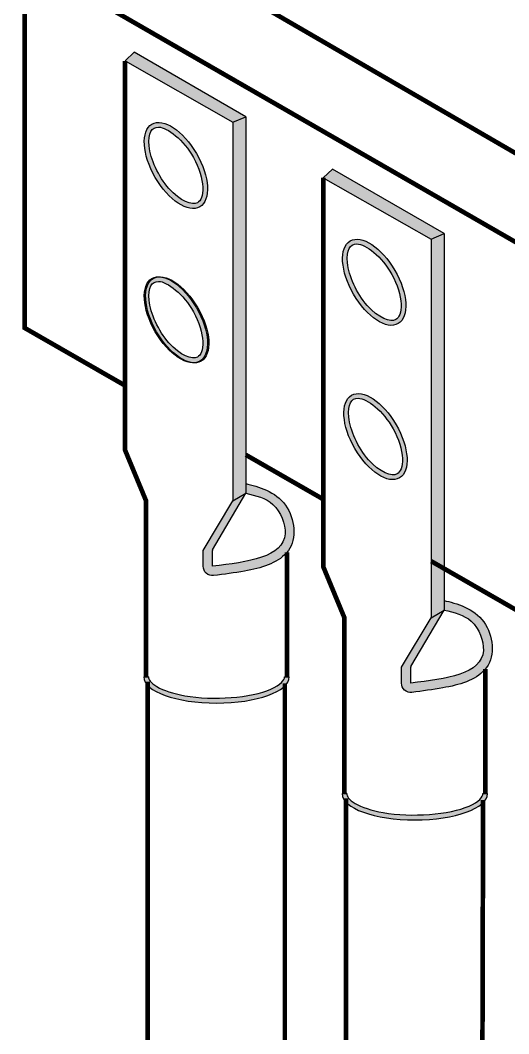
# Model space of a CAD drawing. Header units: inches. Extents: x 0 to 7.11, y 0 to 7.62.
# Drawn here: x 2.866 to 3.391, y 2.939 to 4.031 of the extents above; entities that cross this region are included whole.
import ezdxf

# ---------------------------------------------------------------- set-up
doc = ezdxf.new("R2010")
doc.units = ezdxf.units.IN
doc.header["$MEASUREMENT"] = 0
doc.layers.add('E-SYM', color=6, linetype='Continuous')

msp = doc.modelspace()

# ---------------------------------------------------------------- hatches: boundary and pattern name
at = {"layer": 'E-SYM'}
h = msp.add_hatch(color=256, dxfattribs=at)
h.dxf.hatch_style = 1
h.paths.add_polyline_path([(2.988147206338709, 3.996266693145536), (2.978274602017819, 3.986935061778972), (3.094376000138652, 3.920984024302363), (3.108362169812326, 3.92677728546685)])
h.paths.add_polyline_path([(3.108362169812326, 3.92677728546685), (3.094376000138652, 3.920984024302363), (3.094376000138652, 3.513163898214081), (3.108362169812326, 3.521417749604602)])
edge = h.paths.add_edge_path()
edge.add_line((3.108362169812326, 3.521417749604602), (3.094376000138652, 3.513163898214081))
edge.add_line((3.094376000138652, 3.513163898214081), (3.062426992560482, 3.459922852312909))
edge.add_spline(control_points=[(3.062426992560482, 3.459922852312908), (3.062426992560482, 3.459865568864531), (3.062426992560482, 3.459808285416154), (3.062426992560482, 3.454079940578461), (3.062426992560482, 3.448408879189145), (3.062426992560482, 3.442737817799831)], knot_values=[0.1513027134081977, 0.1513027134081977, 0.1513027134081977, 0.1513027134081977, 0.1613027134081977, 0.1613027134081977, 1.151302713408198, 1.151302713408198, 1.151302713408198, 1.151302713408198], degree=3, periodic=0)
edge.add_arc((3.072426992560482, 3.442737817799831), 0.009999999999999978, 180, 277.1196280899639)
edge.add_spline(control_points=[(3.073665592006389, 3.432814820701545), (3.084861497107218, 3.434212305928735), (3.096226860216245, 3.435622935867791), (3.124914064346211, 3.440975145904825), (3.141490484974764, 3.445344271557016), (3.152369038895465, 3.4574808620442), (3.152519048023892, 3.457652539440283), (3.152666781107477, 3.457825950741649)], knot_values=[0.08357173122761768, 0.08357173122761768, 0.08357173122761768, 0.08357173122761768, 0.1086205655683271, 0.1086205655683271, 0.1507051919241564, 0.1507051919241564, 0.1513027134081976, 0.1513027134081976, 0.1513027134081976, 0.1513027134081976], degree=3, periodic=0)
edge.add_spline(control_points=[(3.152666781107477, 3.457825950741649), (3.162924182883703, 3.469866242242201), (3.162209225320492, 3.490265346135714), (3.14358555611825, 3.521661842946521), (3.124781362071284, 3.527956845892404), (3.11056811941449, 3.53117140462991), (3.109820087192988, 3.531340584427344), (3.109084771160193, 3.531501231895306), (3.108362169812326, 3.531653348042804)], knot_values=[-0.002214882085964084, -0.002214882085964084, -0.002214882085964084, -0.002214882085964084, 0.03927222278582421, 0.03927222278582421, 0.08135684914165361, 0.08135684914165361, 0.08135684914165361, 0.0835717312276177, 0.0835717312276177, 0.0835717312276177, 0.0835717312276177], degree=3, periodic=0)
edge.add_line((3.108362169812326, 3.531653348042804), (3.108362169812326, 3.521417749604602))
edge.add_spline(control_points=[(3.108362169812326, 3.521417749604602), (3.109959028308019, 3.521056593775925), (3.111555886803714, 3.520695437947248), (3.113143289222236, 3.520318026179944)], knot_values=[0, 0, 0, 0, 0.004728209794006174, 0.004728209794006174, 0.004728209794006174, 0.004728209794006174], weights=[1, 1, 1, 1], degree=3, periodic=0)
edge.add_spline(control_points=[(3.113143289222236, 3.520318026179944), (3.114730691609434, 3.519940614420086), (3.116308637919834, 3.519546946722243), (3.117867672076823, 3.519120767148748)], knot_values=[0.004728209794006174, 0.004728209794006174, 0.004728209794006174, 0.004728209794006174, 0.009456419494715788, 0.009456419494715788, 0.009456419494715788, 0.009456419494715788], weights=[1, 1, 1, 1], degree=3, periodic=0)
edge.add_spline(control_points=[(3.117867672076823, 3.519120767148748), (3.119426706295336, 3.518694587558435), (3.120966828358945, 3.518235896089904), (3.122478582189917, 3.517728436803566)], knot_values=[0.009456419494715788, 0.009456419494715788, 0.009456419494715788, 0.009456419494715788, 0.01418462938201852, 0.01418462938201852, 0.01418462938201852, 0.01418462938201852], weights=[1, 1, 1, 1], degree=3, periodic=0)
edge.add_spline(control_points=[(3.122478582189917, 3.517728436803566), (3.123990335993907, 3.517220977526285), (3.125473721566273, 3.516664750432937), (3.126919282829787, 3.516043499584803)], knot_values=[0.01418462938201852, 0.01418462938201852, 0.01418462938201852, 0.01418462938201852, 0.01891283918493105, 0.01891283918493105, 0.01891283918493105, 0.01891283918493105], weights=[1, 1, 1, 1], degree=3, periodic=0)
edge.add_spline(control_points=[(3.126919282829787, 3.516043499584803), (3.12764206345746, 3.515732874162492), (3.128355388008027, 3.515405992801667), (3.129058074471855, 3.515060823510024)], knot_values=[0.01891283918493105, 0.01891283918493105, 0.01891283918493105, 0.01891283918493105, 0.02127694407302778, 0.02127694407302778, 0.02127694407302778, 0.02127694407302778], weights=[1, 1, 1, 1], degree=3, periodic=0)
edge.add_spline(control_points=[(3.129058074471855, 3.515060823510024), (3.130463447404804, 3.514370484924136), (3.131826267990476, 3.513606994614425), (3.133137080151702, 3.512754096642261)], knot_values=[0.02127694407302778, 0.02127694407302778, 0.02127694407302778, 0.02127694407302778, 0.02600515386703395, 0.02600515386703395, 0.02600515386703395, 0.02600515386703395], weights=[1, 1, 1, 1], degree=3, periodic=0)
edge.add_spline(control_points=[(3.133137080151702, 3.512754096642261), (3.134447892312926, 3.511901198670098), (3.135706696049702, 3.510958893035482), (3.136904035284857, 3.509910923799787)], knot_values=[0.02600515386703395, 0.02600515386703395, 0.02600515386703395, 0.02600515386703395, 0.03073336366104013, 0.03073336366104013, 0.03073336366104013, 0.03073336366104013], weights=[1, 1, 1, 1], degree=3, periodic=0)
edge.add_spline(control_points=[(3.136904035284857, 3.509910923799787), (3.13712264901034, 3.50971958248892), (3.138308765875683, 3.508652320881605), (3.139431691720974, 3.507476427616037), (3.140303669291706, 3.50645570743923)], knot_values=[0.03073336366104013, 0.03073336366104013, 0.03073336366104013, 0.03073336366104013, 0.03159665413677606, 0.0354615734550463, 0.0354615734550463, 0.0354615734550463, 0.0354615734550463], weights=[1, 1, 1, 1, 1], degree=3, periodic=0)
edge.add_spline(control_points=[(3.140303669291706, 3.50645570743923), (3.141370416757971, 3.505206993367993), (3.142368437521284, 3.503869192819595), (3.143290959416969, 3.502466216698521)], knot_values=[0.0354615734550463, 0.0354615734550463, 0.0354615734550463, 0.0354615734550463, 0.04018978324905248, 0.04018978324905248, 0.04018978324905248, 0.04018978324905248], weights=[1, 1, 1, 1], degree=3, periodic=0)
edge.add_spline(control_points=[(3.143290959416969, 3.502466216698521), (3.144213481312656, 3.501063240577448), (3.145060504340714, 3.499595088883699), (3.145825256336465, 3.49808567252176)], knot_values=[0.04018978324905248, 0.04018978324905248, 0.04018978324905248, 0.04018978324905248, 0.04491799304305866, 0.04491799304305866, 0.04491799304305866, 0.04491799304305866], weights=[1, 1, 1, 1], degree=3, periodic=0)
edge.add_spline(control_points=[(3.145825256336465, 3.49808567252176), (3.14620763233434, 3.49733096434079), (3.146569440574138, 3.496565939992773), (3.146909834535277, 3.495793588340769)], knot_values=[0.04491799304305866, 0.04491799304305866, 0.04491799304305866, 0.04491799304305866, 0.04728209794006174, 0.04728209794006174, 0.04728209794006174, 0.04728209794006174], weights=[1, 1, 1, 1], degree=3, periodic=0)
edge.add_spline(control_points=[(3.146909834535277, 3.495793588340769), (3.147250228496416, 3.495021236688765), (3.147569208178894, 3.494241557732774), (3.147865927062124, 3.493457540335857)], knot_values=[0.04728209794006174, 0.04728209794006174, 0.04728209794006174, 0.04728209794006174, 0.04964620283706482, 0.04964620283706482, 0.04964620283706482, 0.04964620283706482], weights=[1, 1, 1, 1], degree=3, periodic=0)
edge.add_spline(control_points=[(3.147865927062124, 3.493457540335857), (3.148162645945355, 3.49267352293894), (3.148437104029339, 3.491885167101097), (3.148688454793493, 3.491095461685388)], knot_values=[0.04964620283706482, 0.04964620283706482, 0.04964620283706482, 0.04964620283706482, 0.05201030773406791, 0.05201030773406791, 0.05201030773406791, 0.05201030773406791], weights=[1, 1, 1, 1], degree=3, periodic=0)
edge.add_spline(control_points=[(3.148688454793493, 3.491095461685388), (3.148939805557648, 3.490305756269679), (3.149168049001972, 3.489514701276105), (3.149372338605879, 3.488725285567725)], knot_values=[0.05201030773406791, 0.05201030773406791, 0.05201030773406791, 0.05201030773406791, 0.054374412631071, 0.054374412631071, 0.054374412631071, 0.054374412631071], weights=[1, 1, 1, 1], degree=3, periodic=0)
edge.add_spline(control_points=[(3.149372338605879, 3.488725285567725), (3.149780917813693, 3.487146454150965), (3.150093681659847, 3.485574179874986), (3.150303857979662, 3.484032373644273)], knot_values=[0.054374412631071, 0.054374412631071, 0.054374412631071, 0.054374412631071, 0.05910262242507718, 0.05910262242507718, 0.05910262242507718, 0.05910262242507718], weights=[1, 1, 1, 1], degree=3, periodic=0)
edge.add_spline(control_points=[(3.150303857979662, 3.484032373644273), (3.150408946139569, 3.483261470528917), (3.150488387417891, 3.482498184424877), (3.150541335294047, 3.481745504195214)], knot_values=[0.05910262242507718, 0.05910262242507718, 0.05910262242507718, 0.05910262242507718, 0.06146672732208026, 0.06146672732208026, 0.06146672732208026, 0.06146672732208026], weights=[1, 1, 1, 1], degree=3, periodic=0)
edge.add_spline(control_points=[(3.150541335294047, 3.481745504195214), (3.1505942831702, 3.480992823965551), (3.150620737644182, 3.480250749610265), (3.150619852195412, 3.479522269992417)], knot_values=[0.06146672732208026, 0.06146672732208026, 0.06146672732208026, 0.06146672732208026, 0.06383083221908334, 0.06383083221908334, 0.06383083221908334, 0.06383083221908334], weights=[1, 1, 1, 1], degree=3, periodic=0)
edge.add_spline(control_points=[(3.150619852195412, 3.479522269992417), (3.150619184950848, 3.478973312130194), (3.150576209151534, 3.477536841972897), (3.150421322022865, 3.476163759994085), (3.150282822220726, 3.475331805618223)], knot_values=[0.06383083221908334, 0.06383083221908334, 0.06383083221908334, 0.06383083221908334, 0.06561234255723641, 0.06855904201308952, 0.06855904201308952, 0.06855904201308952, 0.06855904201308952], weights=[1, 1, 1, 1, 1], degree=3, periodic=0)
edge.add_spline(control_points=[(3.150282822220726, 3.475331805618223), (3.15017170533261, 3.474664337651686), (3.150033572704801, 3.474012171786726), (3.149869196215608, 3.473374870820424)], knot_values=[0.06855904201308952, 0.06855904201308952, 0.06855904201308952, 0.06855904201308952, 0.07092314700593656, 0.07092314700593656, 0.07092314700593656, 0.07092314700593656], weights=[1, 1, 1, 1], degree=3, periodic=0)
edge.add_spline(control_points=[(3.149869196215608, 3.473374870820424), (3.149704819739743, 3.472737569905797), (3.149514199406749, 3.472115133887417), (3.149298107094747, 3.471507125562471)], knot_values=[0.07092314700593656, 0.07092314700593656, 0.07092314700593656, 0.07092314700593656, 0.0732872518070957, 0.0732872518070957, 0.0732872518070957, 0.0732872518070957], weights=[1, 1, 1, 1], degree=3, periodic=0)
edge.add_spline(control_points=[(3.149298107094747, 3.471507125562471), (3.148865922453222, 3.470291108863282), (3.1483318498874, 3.469132802942508), (3.147702064422999, 3.468028710177216)], knot_values=[0.0732872518070957, 0.0732872518070957, 0.0732872518070957, 0.0732872518070957, 0.07801546160110187, 0.07801546160110187, 0.07801546160110187, 0.07801546160110187], weights=[1, 1, 1, 1], degree=3, periodic=0)
edge.add_spline(control_points=[(3.147702064422999, 3.468028710177216), (3.147072278958596, 3.466924617411923), (3.146346780595614, 3.465874737802111), (3.145531744359769, 3.464875573724846)], knot_values=[0.07801546160110187, 0.07801546160110187, 0.07801546160110187, 0.07801546160110187, 0.08274367139510805, 0.08274367139510805, 0.08274367139510805, 0.08274367139510805], weights=[1, 1, 1, 1], degree=3, periodic=0)
edge.add_spline(control_points=[(3.145531744359769, 3.464875573724846), (3.144716708123923, 3.463876409647582), (3.14381213401521, 3.462927961102864), (3.142824197059348, 3.46202673046776)], knot_values=[0.08274367139510805, 0.08274367139510805, 0.08274367139510805, 0.08274367139510805, 0.08747188118911423, 0.08747188118911423, 0.08747188118911423, 0.08747188118911423], weights=[1, 1, 1, 1], degree=3, periodic=0)
edge.add_spline(control_points=[(3.142824197059348, 3.46202673046776), (3.141836260103483, 3.461125499832654), (3.140764960300469, 3.460271487107161), (3.139616472676018, 3.459461194668347)], knot_values=[0.08747188118911423, 0.08747188118911423, 0.08747188118911423, 0.08747188118911423, 0.0922000909831204, 0.0922000909831204, 0.0922000909831204, 0.0922000909831204], weights=[1, 1, 1, 1], degree=3, periodic=0)
edge.add_spline(control_points=[(3.139616472676018, 3.459461194668347), (3.137893741239342, 3.458245756010126), (3.135997337204437, 3.457128687996931), (3.133948101283087, 3.45609818615136)], knot_values=[0.0922000909831204, 0.0922000909831204, 0.0922000909831204, 0.0922000909831204, 0.09929240567412964, 0.09929240567412964, 0.09929240567412964, 0.09929240567412964], weights=[1, 1, 1, 1], degree=3, periodic=0)
edge.add_spline(control_points=[(3.133948101283087, 3.45609818615136), (3.131215786721292, 3.454724183690598), (3.128211771028042, 3.453504076638946), (3.124985454409057, 3.452409884012926)], knot_values=[0.09929240567412964, 0.09929240567412964, 0.09929240567412964, 0.09929240567412964, 0.108748825262142, 0.108748825262142, 0.108748825262142, 0.108748825262142], weights=[1, 1, 1, 1], degree=3, periodic=0)
edge.add_spline(control_points=[(3.124985454409057, 3.452409884012926), (3.120145979480577, 3.450768595073896), (3.114806327469193, 3.449410613592542), (3.109133224069208, 3.44824150374964)], knot_values=[0.108748825262142, 0.108748825262142, 0.108748825262142, 0.108748825262142, 0.1229334546441605, 0.1229334546441605, 0.1229334546441605, 0.1229334546441605], weights=[1, 1, 1, 1], degree=3, periodic=0)
edge.add_spline(control_points=[(3.109133224069208, 3.44824150374964), (3.102577637918081, 3.446890532375612), (3.095576791246071, 3.445791762932634), (3.088387945687463, 3.444799478749433)], knot_values=[0.1229334546441605, 0.1229334546441605, 0.1229334546441605, 0.1229334546441605, 0.1393245819301362, 0.1393245819301362, 0.1393245819301362, 0.1393245819301362], weights=[1, 1, 1, 1], degree=3, periodic=0)
edge.add_spline(control_points=[(3.088387945687463, 3.444799478749433), (3.086788230055053, 3.444578668258135), (3.085179205004286, 3.44436313075462), (3.083563705358042, 3.444151260554637)], knot_values=[0.1393245819301362, 0.1393245819301362, 0.1393245819301362, 0.1393245819301362, 0.1429720580566473, 0.1429720580566473, 0.1429720580566473, 0.1429720580566473], weights=[1, 1, 1, 1], degree=3, periodic=0)
edge.add_spline(control_points=[(3.083563705358042, 3.444151260554637), (3.079873985191618, 3.443667359644255), (3.076150490771232, 3.443202588954653), (3.07242699633942, 3.442737818271521)], knot_values=[0.1429720580566473, 0.1429720580566473, 0.1429720580566473, 0.1429720580566473, 0.1513027105899648, 0.1513027105899648, 0.1513027105899648, 0.1513027105899648], weights=[1, 1, 1, 1], degree=3, periodic=0)
edge.add_spline(control_points=[(3.07242699633942, 3.442737818271521), (3.072426995079773, 3.44273781811429), (3.072426993820127, 3.44273781795706), (3.072426992560482, 3.442737817799831), (3.072426992560482, 3.445601990218677), (3.072426992560482, 3.448466162637523), (3.072426992560482, 3.451330335056369)], knot_values=[0.1513027105899648, 0.1513027105899648, 0.1513027105899648, 0.1513027105899648, 0.4013027134081976, 0.4013027134081976, 0.4013027134081976, 0.6513027134081977, 0.6513027134081977, 0.6513027134081977, 0.6513027134081977], weights=[1, 1, 1, 1, 1, 1, 1], degree=3, periodic=0)
edge.add_spline(control_points=[(3.072426992560482, 3.451330335056369), (3.072426992560482, 3.454194507475215), (3.072426992560482, 3.457058679894061), (3.072426992560482, 3.459922852312908)], knot_values=[0.6513027134081977, 0.6513027134081977, 0.6513027134081977, 0.6513027134081977, 1.151302713408198, 1.151302713408198, 1.151302713408198, 1.151302713408198], weights=[1, 1, 1, 1], degree=3, periodic=0)
edge.add_arc((3.214633302423495, 3.418070123288285), 0.1482372608073422, 163.3320569065351, 163.6003203710397, ccw=False)
edge.add_line((3.072624508412073, 3.460588212557271), (3.108362169812326, 3.521417749604602))
h = msp.add_hatch(color=256, dxfattribs=at)
h.dxf.hatch_style = 1
edge = h.paths.add_edge_path()
edge.add_ellipse((3.033058732059004, 3.874393410335607), major_axis=(0.02575553698770104, -0.0445306495108073), ratio=0.4993075637324916, start_angle=0, end_angle=360)
edge = h.paths.add_edge_path(flags=16)
edge.add_spline(control_points=[(3.056310934422898, 3.834190960885015), (3.059764780353586, 3.836188588532374), (3.062444768045086, 3.841745714692962), (3.06164219301397, 3.860070613789842), (3.058004036494602, 3.871997099081438), (3.041543599693133, 3.901930131625768), (3.023569364913243, 3.91572590178651), (3.006940035029938, 3.915758665053153), (3.002899192583065, 3.909439725476783), (3.00559263143024, 3.881441458095774), (3.014240531155529, 3.862416397098319), (3.037549271671788, 3.835645742576091), (3.050886740763596, 3.831053727946458), (3.056310934422898, 3.834190960885015)], knot_values=[0, 0, 0, 0, 0.7637824409282536, 0.7637824409282536, 1.527564881856507, 1.527564881856507, 2.85924049516761, 2.85924049516761, 3.971460631340255, 3.971460631340255, 5.083680767512901, 5.083680767512901, 6.283185307179586, 6.283185307179586, 6.283185307179586, 6.283185307179586], degree=3, periodic=0)
h = msp.add_hatch(color=256, dxfattribs=at)
h.dxf.hatch_style = 1
h.paths.add_polyline_path([(3.201593069513507, 3.870477832698462), (3.191720465192617, 3.861146201331898), (3.30782186331345, 3.79519516385529), (3.321808032987123, 3.800988425019776)])
h.paths.add_polyline_path([(3.321808032987123, 3.800988425019776), (3.30782186331345, 3.79519516385529), (3.30782186331345, 3.387375037767008), (3.321808032987123, 3.395628889157528)])
edge = h.paths.add_edge_path()
edge.add_line((3.321808032987123, 3.395628889157528), (3.30782186331345, 3.387375037767008))
edge.add_line((3.30782186331345, 3.387375037767008), (3.27587285573528, 3.334133991865835))
edge.add_spline(control_points=[(3.27587285573528, 3.334133991865834), (3.27587285573528, 3.334076708417458), (3.27587285573528, 3.33401942496908), (3.27587285573528, 3.328291080131387), (3.27587285573528, 3.322620018742072), (3.27587285573528, 3.316948957352757)], knot_values=[0.1513027134081977, 0.1513027134081977, 0.1513027134081977, 0.1513027134081977, 0.1613027134081977, 0.1613027134081977, 1.151302713408198, 1.151302713408198, 1.151302713408198, 1.151302713408198], degree=3, periodic=0)
edge.add_arc((3.285872855735279, 3.316948957352757), 0.009999999999999978, 180, 277.1196280899639)
edge.add_spline(control_points=[(3.287111455181186, 3.307025960254471), (3.298307360282015, 3.308423445481662), (3.309672723391042, 3.309834075420717), (3.338359927521008, 3.315186285457751), (3.354936348149561, 3.319555411109943), (3.365814902070262, 3.331692001597126), (3.36596491119869, 3.331863678993209), (3.366112644282275, 3.332037090294575)], knot_values=[0.08357173122761768, 0.08357173122761768, 0.08357173122761768, 0.08357173122761768, 0.1086205655683271, 0.1086205655683271, 0.1507051919241564, 0.1507051919241564, 0.1513027134081976, 0.1513027134081976, 0.1513027134081976, 0.1513027134081976], degree=3, periodic=0)
edge.add_spline(control_points=[(3.366112644282275, 3.332037090294575), (3.376370046058501, 3.344077381795127), (3.375655088495289, 3.36447648568864), (3.357031419293047, 3.395872982499447), (3.338227225246081, 3.40216798544533), (3.324013982589287, 3.405382544182836), (3.323265950367785, 3.40555172398027), (3.32253063433499, 3.405712371448232), (3.321808032987123, 3.40586448759573)], knot_values=[-0.002214882085964084, -0.002214882085964084, -0.002214882085964084, -0.002214882085964084, 0.03927222278582421, 0.03927222278582421, 0.08135684914165361, 0.08135684914165361, 0.08135684914165361, 0.0835717312276177, 0.0835717312276177, 0.0835717312276177, 0.0835717312276177], degree=3, periodic=0)
edge.add_line((3.321808032987123, 3.40586448759573), (3.321808032987123, 3.395628889157528))
edge.add_spline(control_points=[(3.321808032987123, 3.395628889157528), (3.323404891482816, 3.395267733328851), (3.325001749978512, 3.394906577500175), (3.326589152397034, 3.39452916573287)], knot_values=[0, 0, 0, 0, 0.004728209794006174, 0.004728209794006174, 0.004728209794006174, 0.004728209794006174], weights=[1, 1, 1, 1], degree=3, periodic=0)
edge.add_spline(control_points=[(3.326589152397034, 3.39452916573287), (3.328176554784232, 3.394151753973013), (3.329754501094632, 3.393758086275169), (3.331313535251621, 3.393331906701675)], knot_values=[0.004728209794006174, 0.004728209794006174, 0.004728209794006174, 0.004728209794006174, 0.009456419494715788, 0.009456419494715788, 0.009456419494715788, 0.009456419494715788], weights=[1, 1, 1, 1], degree=3, periodic=0)
edge.add_spline(control_points=[(3.331313535251621, 3.393331906701675), (3.332872569470133, 3.392905727111361), (3.334412691533743, 3.392447035642831), (3.335924445364714, 3.391939576356492)], knot_values=[0.009456419494715788, 0.009456419494715788, 0.009456419494715788, 0.009456419494715788, 0.01418462938201852, 0.01418462938201852, 0.01418462938201852, 0.01418462938201852], weights=[1, 1, 1, 1], degree=3, periodic=0)
edge.add_spline(control_points=[(3.335924445364714, 3.391939576356492), (3.337436199168705, 3.391432117079211), (3.33891958474107, 3.390875889985863), (3.340365146004585, 3.390254639137729)], knot_values=[0.01418462938201852, 0.01418462938201852, 0.01418462938201852, 0.01418462938201852, 0.01891283918493105, 0.01891283918493105, 0.01891283918493105, 0.01891283918493105], weights=[1, 1, 1, 1], degree=3, periodic=0)
edge.add_spline(control_points=[(3.340365146004585, 3.390254639137729), (3.341087926632257, 3.389944013715418), (3.341801251182824, 3.389617132354593), (3.342503937646653, 3.38927196306295)], knot_values=[0.01891283918493105, 0.01891283918493105, 0.01891283918493105, 0.01891283918493105, 0.02127694407302778, 0.02127694407302778, 0.02127694407302778, 0.02127694407302778], weights=[1, 1, 1, 1], degree=3, periodic=0)
edge.add_spline(control_points=[(3.342503937646653, 3.38927196306295), (3.343909310579601, 3.388581624477062), (3.345272131165274, 3.387818134167351), (3.346582943326499, 3.386965236195188)], knot_values=[0.02127694407302778, 0.02127694407302778, 0.02127694407302778, 0.02127694407302778, 0.02600515386703395, 0.02600515386703395, 0.02600515386703395, 0.02600515386703395], weights=[1, 1, 1, 1], degree=3, periodic=0)
edge.add_spline(control_points=[(3.346582943326499, 3.386965236195188), (3.347893755487723, 3.386112338223024), (3.3491525592245, 3.385170032588408), (3.350349898459655, 3.384122063352714)], knot_values=[0.02600515386703395, 0.02600515386703395, 0.02600515386703395, 0.02600515386703395, 0.03073336366104013, 0.03073336366104013, 0.03073336366104013, 0.03073336366104013], weights=[1, 1, 1, 1], degree=3, periodic=0)
edge.add_spline(control_points=[(3.350349898459655, 3.384122063352714), (3.350568512185138, 3.383930722041846), (3.351754629050481, 3.382863460434531), (3.352877554895771, 3.381687567168964), (3.353749532466503, 3.380666846992156)], knot_values=[0.03073336366104013, 0.03073336366104013, 0.03073336366104013, 0.03073336366104013, 0.03159665413677606, 0.0354615734550463, 0.0354615734550463, 0.0354615734550463, 0.0354615734550463], weights=[1, 1, 1, 1, 1], degree=3, periodic=0)
edge.add_spline(control_points=[(3.353749532466503, 3.380666846992156), (3.354816279932768, 3.379418132920919), (3.355814300696082, 3.378080332372521), (3.356736822591767, 3.376677356251448)], knot_values=[0.0354615734550463, 0.0354615734550463, 0.0354615734550463, 0.0354615734550463, 0.04018978324905248, 0.04018978324905248, 0.04018978324905248, 0.04018978324905248], weights=[1, 1, 1, 1], degree=3, periodic=0)
edge.add_spline(control_points=[(3.356736822591767, 3.376677356251448), (3.357659344487454, 3.375274380130374), (3.358506367515512, 3.373806228436625), (3.359271119511263, 3.372296812074686)], knot_values=[0.04018978324905248, 0.04018978324905248, 0.04018978324905248, 0.04018978324905248, 0.04491799304305866, 0.04491799304305866, 0.04491799304305866, 0.04491799304305866], weights=[1, 1, 1, 1], degree=3, periodic=0)
edge.add_spline(control_points=[(3.359271119511263, 3.372296812074686), (3.359653495509137, 3.371542103893717), (3.360015303748936, 3.370777079545699), (3.360355697710075, 3.370004727893695)], knot_values=[0.04491799304305866, 0.04491799304305866, 0.04491799304305866, 0.04491799304305866, 0.04728209794006174, 0.04728209794006174, 0.04728209794006174, 0.04728209794006174], weights=[1, 1, 1, 1], degree=3, periodic=0)
edge.add_spline(control_points=[(3.360355697710075, 3.370004727893695), (3.360696091671214, 3.369232376241691), (3.361015071353691, 3.368452697285701), (3.361311790236922, 3.367668679888784)], knot_values=[0.04728209794006174, 0.04728209794006174, 0.04728209794006174, 0.04728209794006174, 0.04964620283706482, 0.04964620283706482, 0.04964620283706482, 0.04964620283706482], weights=[1, 1, 1, 1], degree=3, periodic=0)
edge.add_spline(control_points=[(3.361311790236922, 3.367668679888784), (3.361608509120153, 3.366884662491866), (3.361882967204137, 3.366096306654024), (3.362134317968291, 3.365306601238315)], knot_values=[0.04964620283706482, 0.04964620283706482, 0.04964620283706482, 0.04964620283706482, 0.05201030773406791, 0.05201030773406791, 0.05201030773406791, 0.05201030773406791], weights=[1, 1, 1, 1], degree=3, periodic=0)
edge.add_spline(control_points=[(3.362134317968291, 3.365306601238315), (3.362385668732445, 3.364516895822605), (3.362613912176769, 3.363725840829031), (3.362818201780676, 3.362936425120651)], knot_values=[0.05201030773406791, 0.05201030773406791, 0.05201030773406791, 0.05201030773406791, 0.054374412631071, 0.054374412631071, 0.054374412631071, 0.054374412631071], weights=[1, 1, 1, 1], degree=3, periodic=0)
edge.add_spline(control_points=[(3.362818201780676, 3.362936425120651), (3.363226780988491, 3.361357593703891), (3.363539544834644, 3.359785319427912), (3.363749721154459, 3.358243513197199)], knot_values=[0.054374412631071, 0.054374412631071, 0.054374412631071, 0.054374412631071, 0.05910262242507718, 0.05910262242507718, 0.05910262242507718, 0.05910262242507718], weights=[1, 1, 1, 1], degree=3, periodic=0)
edge.add_spline(control_points=[(3.363749721154459, 3.358243513197199), (3.363854809314367, 3.357472610081843), (3.363934250592688, 3.356709323977803), (3.363987198468845, 3.35595664374814)], knot_values=[0.05910262242507718, 0.05910262242507718, 0.05910262242507718, 0.05910262242507718, 0.06146672732208026, 0.06146672732208026, 0.06146672732208026, 0.06146672732208026], weights=[1, 1, 1, 1], degree=3, periodic=0)
edge.add_spline(control_points=[(3.363987198468845, 3.35595664374814), (3.364040146344998, 3.355203963518478), (3.36406660081898, 3.354461889163192), (3.364065715370209, 3.353733409545343)], knot_values=[0.06146672732208026, 0.06146672732208026, 0.06146672732208026, 0.06146672732208026, 0.06383083221908334, 0.06383083221908334, 0.06383083221908334, 0.06383083221908334], weights=[1, 1, 1, 1], degree=3, periodic=0)
edge.add_spline(control_points=[(3.364065715370209, 3.353733409545343), (3.364065048125646, 3.353184451683121), (3.364022072326332, 3.351747981525824), (3.363867185197662, 3.350374899547012), (3.363728685395523, 3.34954294517115)], knot_values=[0.06383083221908334, 0.06383083221908334, 0.06383083221908334, 0.06383083221908334, 0.06561234255723641, 0.06855904201308952, 0.06855904201308952, 0.06855904201308952, 0.06855904201308952], weights=[1, 1, 1, 1, 1], degree=3, periodic=0)
edge.add_spline(control_points=[(3.363728685395523, 3.34954294517115), (3.363617568507408, 3.348875477204612), (3.363479435879599, 3.348223311339653), (3.363315059390406, 3.347586010373351)], knot_values=[0.06855904201308952, 0.06855904201308952, 0.06855904201308952, 0.06855904201308952, 0.07092314700593656, 0.07092314700593656, 0.07092314700593656, 0.07092314700593656], weights=[1, 1, 1, 1], degree=3, periodic=0)
edge.add_spline(control_points=[(3.363315059390406, 3.347586010373351), (3.36315068291454, 3.346948709458723), (3.362960062581546, 3.346326273440344), (3.362743970269545, 3.345718265115398)], knot_values=[0.07092314700593656, 0.07092314700593656, 0.07092314700593656, 0.07092314700593656, 0.0732872518070957, 0.0732872518070957, 0.0732872518070957, 0.0732872518070957], weights=[1, 1, 1, 1], degree=3, periodic=0)
edge.add_spline(control_points=[(3.362743970269545, 3.345718265115398), (3.36231178562802, 3.344502248416209), (3.361777713062198, 3.343343942495435), (3.361147927597797, 3.342239849730142)], knot_values=[0.0732872518070957, 0.0732872518070957, 0.0732872518070957, 0.0732872518070957, 0.07801546160110187, 0.07801546160110187, 0.07801546160110187, 0.07801546160110187], weights=[1, 1, 1, 1], degree=3, periodic=0)
edge.add_spline(control_points=[(3.361147927597797, 3.342239849730142), (3.360518142133394, 3.341135756964849), (3.359792643770412, 3.340085877355038), (3.358977607534566, 3.339086713277773)], knot_values=[0.07801546160110187, 0.07801546160110187, 0.07801546160110187, 0.07801546160110187, 0.08274367139510805, 0.08274367139510805, 0.08274367139510805, 0.08274367139510805], weights=[1, 1, 1, 1], degree=3, periodic=0)
edge.add_spline(control_points=[(3.358977607534566, 3.339086713277773), (3.35816257129872, 3.338087549200509), (3.357257997190008, 3.337139100655791), (3.356270060234145, 3.336237870020686)], knot_values=[0.08274367139510805, 0.08274367139510805, 0.08274367139510805, 0.08274367139510805, 0.08747188118911423, 0.08747188118911423, 0.08747188118911423, 0.08747188118911423], weights=[1, 1, 1, 1], degree=3, periodic=0)
edge.add_spline(control_points=[(3.356270060234145, 3.336237870020686), (3.355282123278281, 3.335336639385581), (3.354210823475267, 3.334482626660088), (3.353062335850815, 3.333672334221274)], knot_values=[0.08747188118911423, 0.08747188118911423, 0.08747188118911423, 0.08747188118911423, 0.0922000909831204, 0.0922000909831204, 0.0922000909831204, 0.0922000909831204], weights=[1, 1, 1, 1], degree=3, periodic=0)
edge.add_spline(control_points=[(3.353062335850815, 3.333672334221274), (3.351339604414139, 3.332456895563053), (3.349443200379234, 3.331339827549858), (3.347393964457885, 3.330309325704286)], knot_values=[0.0922000909831204, 0.0922000909831204, 0.0922000909831204, 0.0922000909831204, 0.09929240567412964, 0.09929240567412964, 0.09929240567412964, 0.09929240567412964], weights=[1, 1, 1, 1], degree=3, periodic=0)
edge.add_spline(control_points=[(3.347393964457885, 3.330309325704286), (3.344661649896089, 3.328935323243525), (3.341657634202839, 3.327715216191872), (3.338431317583854, 3.326621023565853)], knot_values=[0.09929240567412964, 0.09929240567412964, 0.09929240567412964, 0.09929240567412964, 0.108748825262142, 0.108748825262142, 0.108748825262142, 0.108748825262142], weights=[1, 1, 1, 1], degree=3, periodic=0)
edge.add_spline(control_points=[(3.338431317583854, 3.326621023565853), (3.333591842655375, 3.324979734626822), (3.32825219064399, 3.323621753145469), (3.322579087244005, 3.322452643302566)], knot_values=[0.108748825262142, 0.108748825262142, 0.108748825262142, 0.108748825262142, 0.1229334546441605, 0.1229334546441605, 0.1229334546441605, 0.1229334546441605], weights=[1, 1, 1, 1], degree=3, periodic=0)
edge.add_spline(control_points=[(3.322579087244005, 3.322452643302566), (3.316023501092879, 3.321101671928538), (3.309022654420868, 3.320002902485561), (3.301833808862261, 3.319010618302359)], knot_values=[0.1229334546441605, 0.1229334546441605, 0.1229334546441605, 0.1229334546441605, 0.1393245819301362, 0.1393245819301362, 0.1393245819301362, 0.1393245819301362], weights=[1, 1, 1, 1], degree=3, periodic=0)
edge.add_spline(control_points=[(3.301833808862261, 3.319010618302359), (3.30023409322985, 3.318789807811061), (3.298625068179083, 3.318574270307546), (3.29700956853284, 3.318362400107564)], knot_values=[0.1393245819301362, 0.1393245819301362, 0.1393245819301362, 0.1393245819301362, 0.1429720580566473, 0.1429720580566473, 0.1429720580566473, 0.1429720580566473], weights=[1, 1, 1, 1], degree=3, periodic=0)
edge.add_spline(control_points=[(3.29700956853284, 3.318362400107564), (3.293319848366416, 3.317878499197182), (3.289596353946029, 3.31741372850758), (3.285872859514217, 3.316948957824447)], knot_values=[0.1429720580566473, 0.1429720580566473, 0.1429720580566473, 0.1429720580566473, 0.1513027105899648, 0.1513027105899648, 0.1513027105899648, 0.1513027105899648], weights=[1, 1, 1, 1], degree=3, periodic=0)
edge.add_spline(control_points=[(3.285872859514217, 3.316948957824447), (3.285872858254571, 3.316948957667217), (3.285872856994924, 3.316948957509987), (3.285872855735279, 3.316948957352757), (3.285872855735279, 3.319813129771603), (3.285872855735279, 3.322677302190449), (3.285872855735279, 3.325541474609295)], knot_values=[0.1513027105899648, 0.1513027105899648, 0.1513027105899648, 0.1513027105899648, 0.4013027134081976, 0.4013027134081976, 0.4013027134081976, 0.6513027134081977, 0.6513027134081977, 0.6513027134081977, 0.6513027134081977], weights=[1, 1, 1, 1, 1, 1, 1], degree=3, periodic=0)
edge.add_spline(control_points=[(3.285872855735279, 3.325541474609295), (3.285872855735279, 3.328405647028141), (3.285872855735279, 3.331269819446987), (3.285872855735279, 3.334133991865834)], knot_values=[0.6513027134081977, 0.6513027134081977, 0.6513027134081977, 0.6513027134081977, 1.151302713408198, 1.151302713408198, 1.151302713408198, 1.151302713408198], weights=[1, 1, 1, 1], degree=3, periodic=0)
edge.add_arc((3.428079165598293, 3.292281262841211), 0.1482372608073422, 163.3320569065351, 163.6003203710397, ccw=False)
edge.add_line((3.28607037158687, 3.334799352110197), (3.321808032987123, 3.395628889157528))
h = msp.add_hatch(color=256, dxfattribs=at)
h.dxf.hatch_style = 1
edge = h.paths.add_edge_path()
edge.add_ellipse((3.246504595233802, 3.748604549888533), major_axis=(0.02575553698770104, -0.0445306495108073), ratio=0.4993075637324916, start_angle=0, end_angle=360)
edge = h.paths.add_edge_path(flags=16)
edge.add_spline(control_points=[(3.269756797597696, 3.708402100437941), (3.273210643528383, 3.7103997280853), (3.275890631219884, 3.715956854245889), (3.275088056188768, 3.734281753342768), (3.271449899669399, 3.746208238634364), (3.254989462867931, 3.776141271178695), (3.23701522808804, 3.789937041339436), (3.220385898204736, 3.78996980460608), (3.216345055757863, 3.78365086502971), (3.219038494605037, 3.755652597648701), (3.227686394330327, 3.736627536651246), (3.250995134846585, 3.709856882129017), (3.264332603938394, 3.705264867499385), (3.269756797597696, 3.708402100437941)], knot_values=[0, 0, 0, 0, 0.7637824409282536, 0.7637824409282536, 1.527564881856507, 1.527564881856507, 2.85924049516761, 2.85924049516761, 3.971460631340255, 3.971460631340255, 5.083680767512901, 5.083680767512901, 6.283185307179586, 6.283185307179586, 6.283185307179586, 6.283185307179586], degree=3, periodic=0)
h = msp.add_hatch(color=256, dxfattribs=at)
h.dxf.hatch_style = 1
edge = h.paths.add_edge_path()
edge.add_ellipse((3.033058732059002, 3.708211447112483), major_axis=(0.02575553698770104, -0.0445306495108073), ratio=0.4993075637324916, start_angle=0, end_angle=360)
edge = h.paths.add_edge_path(flags=16)
edge.add_spline(control_points=[(3.056310934422896, 3.66800899766189), (3.059764780353584, 3.67000662530925), (3.062444768045085, 3.675563751469838), (3.061642193013968, 3.693888650566717), (3.0580040364946, 3.705815135858313), (3.041543599693131, 3.735748168402644), (3.023569364913241, 3.749543938563385), (3.006940035029936, 3.749576701830029), (3.002899192583063, 3.743257762253659), (3.005592631430238, 3.71525949487265), (3.014240531155528, 3.696234433875195), (3.037549271671786, 3.669463779352967), (3.050886740763595, 3.664871764723334), (3.056310934422896, 3.66800899766189)], knot_values=[0, 0, 0, 0, 0.7637824409282536, 0.7637824409282536, 1.527564881856507, 1.527564881856507, 2.85924049516761, 2.85924049516761, 3.971460631340255, 3.971460631340255, 5.083680767512901, 5.083680767512901, 6.283185307179586, 6.283185307179586, 6.283185307179586, 6.283185307179586], degree=3, periodic=0)
h = msp.add_hatch(color=256, dxfattribs=at)
h.dxf.hatch_style = 1
edge = h.paths.add_edge_path()
edge.add_ellipse((3.247918825684025, 3.582422586665409), major_axis=(0.02575553698770104, -0.0445306495108073), ratio=0.4993075637324916, start_angle=0, end_angle=360)
edge = h.paths.add_edge_path(flags=16)
edge.add_spline(control_points=[(3.271171028047918, 3.542220137214817), (3.274624873978606, 3.544217764862176), (3.277304861670107, 3.549774891022764), (3.276502286638991, 3.568099790119644), (3.272864130119622, 3.58002627541124), (3.256403693318154, 3.60995930795557), (3.238429458538263, 3.623755078116312), (3.221800128654959, 3.623787841382955), (3.217759286208086, 3.617468901806586), (3.22045272505526, 3.589470634425576), (3.22910062478055, 3.570445573428121), (3.252409365296808, 3.543674918905893), (3.265746834388617, 3.539082904276261), (3.271171028047918, 3.542220137214817)], knot_values=[0, 0, 0, 0, 0.7637824409282536, 0.7637824409282536, 1.527564881856507, 1.527564881856507, 2.85924049516761, 2.85924049516761, 3.971460631340255, 3.971460631340255, 5.083680767512901, 5.083680767512901, 6.283185307179586, 6.283185307179586, 6.283185307179586, 6.283185307179586], degree=3, periodic=0)
h = msp.add_hatch(color=256, dxfattribs=at)
h.dxf.hatch_style = 1
edge = h.paths.add_edge_path()
edge.add_ellipse((3.076792884838596, 3.32373189557083), major_axis=(-0.07831860408654734, 0), ratio=0.3610352476118937, start_angle=18.95623493059768, end_angle=159.8644157441196)
edge.add_ellipse((3.076792884838596, 3.32373189557083), major_axis=(-0.07831860408654734, 0), ratio=0.3610352476118937, start_angle=159.8644157441196, end_angle=180)
edge.add_line((3.155111488925144, 3.32373189557083), (3.150111488925143, 3.32373189557083))
edge.add_spline(control_points=[(3.150111488925143, 3.32373189557083), (3.150111488925143, 3.320413732321419), (3.145869967358442, 3.314985164394428), (3.114394187424232, 3.301216502668971), (3.073118705858978, 3.297870180580526), (3.030153974362424, 3.305615491845565), (3.01953214067826, 3.309191082310049), (3.005874326825865, 3.317164664118176), (3.00347428075205, 3.32106849703664), (3.00347428075205, 3.32373189557083)], knot_values=[0, 0, 0, 0, 0.6900039899941337, 0.6900039899941337, 2.033898138642782, 2.033898138642782, 2.587745396116288, 2.587745396116288, 3.141592653589793, 3.141592653589793, 3.141592653589793, 3.141592653589793], degree=3, periodic=0)
edge.add_line((3.00347428075205, 3.32373189557083), (2.998474280752049, 3.32373189557083))
edge.add_ellipse((3.076792884838596, 3.32373189557083), major_axis=(-0.07831860408654734, 0), ratio=0.3610352476118937, start_angle=0, end_angle=18.95623493059768)
h = msp.add_hatch(color=256, dxfattribs=at)
h.dxf.hatch_style = 1
edge = h.paths.add_edge_path()
edge.add_ellipse((3.290238748013394, 3.197943035123757), major_axis=(-0.07831860408654734, 0), ratio=0.3610352476118937, start_angle=18.95623493059768, end_angle=159.8644157441196)
edge.add_ellipse((3.290238748013394, 3.197943035123757), major_axis=(-0.07831860408654734, 0), ratio=0.3610352476118937, start_angle=159.8644157441196, end_angle=180)
edge.add_line((3.368557352099941, 3.197943035123757), (3.36355735209994, 3.197943035123757))
edge.add_spline(control_points=[(3.36355735209994, 3.197943035123757), (3.36355735209994, 3.194624871874345), (3.359315830533239, 3.189196303947354), (3.327840050599029, 3.175427642221898), (3.286564569033775, 3.172081320133453), (3.243599837537221, 3.179826631398491), (3.232978003853058, 3.183402221862975), (3.219320190000662, 3.191375803671103), (3.216920143926847, 3.195279636589566), (3.216920143926847, 3.197943035123757)], knot_values=[0, 0, 0, 0, 0.6900039899941337, 0.6900039899941337, 2.033898138642782, 2.033898138642782, 2.587745396116288, 2.587745396116288, 3.141592653589793, 3.141592653589793, 3.141592653589793, 3.141592653589793], degree=3, periodic=0)
edge.add_line((3.216920143926847, 3.197943035123757), (3.211920143926847, 3.197943035123757))
edge.add_ellipse((3.290238748013394, 3.197943035123757), major_axis=(-0.07831860408654734, 0), ratio=0.3610352476118937, start_angle=0, end_angle=18.95623493059768)

# ---------------------------------------------------------------- linework, layer by layer
for p, q in [((2.978274602017819, 3.986935061778972), (3.094376000138652, 3.920984024302363)), ((3.094376000138652, 3.920984024302363), (3.094376000138652, 3.513163898214081)), ((3.191720465192617, 3.861146201331898), (3.30782186331345, 3.79519516385529)), ((3.30782186331345, 3.79519516385529), (3.30782186331345, 3.387375037767008)), ((3.072624508412073, 3.46058821255727), (3.108362169812326, 3.521417749604602)), ((3.094376000138652, 3.513163898214081), (3.108362169812326, 3.521417749604602)), ((3.062426992560482, 3.459922852312909), (3.094376000138652, 3.513163898214081)), ((3.28607037158687, 3.334799352110196), (3.321808032987123, 3.395628889157528)), ((3.30782186331345, 3.387375037767008), (3.321808032987123, 3.395628889157528)), ((3.27587285573528, 3.334133991865835), (3.30782186331345, 3.387375037767008)), ((3.00347428075205, 3.32373189557083), (2.998474280752049, 3.32373189557083)), ((2.998474280752049, 3.32373189557083), (3.00347428075205, 3.32373189557083)), ((2.998474280752049, 3.32373189557083), (3.003474280752048, 3.32373189557083)), ((3.150111488925143, 3.32373189557083), (3.155111488925144, 3.32373189557083)), ((3.150166781159957, 3.32373189557083), (3.152666781159958, 3.32373189557083)), ((3.216920143926847, 3.197943035123757), (3.211920143926847, 3.197943035123757)), ((3.211920143926847, 3.197943035123757), (3.216920143926847, 3.197943035123757)), ((3.211920143926847, 3.197943035123757), (3.216920143926846, 3.197943035123757)), ((3.36355735209994, 3.197943035123757), (3.368557352099941, 3.197943035123757)), ((3.363612644334754, 3.197943035123757), (3.366112644334756, 3.197943035123757))]:
    msp.add_line(p, q, dxfattribs=at)
at = {"layer": 'E-SYM', "const_width": 0.005}
for points in [[(3.612622239451667, 3.668727454924411), (2.870101072118047, 4.09625132335352), (2.944570930596143, 4.150965058380159), (3.631457413220051, 3.752588013306116)], [(2.870101072118047, 4.09625132335352), (2.870101072118047, 3.69953263969014), (2.978274602017819, 3.637445727037403)], [(3.000918988517235, 3.32373189557083), (3.000918988517235, 3.513355554462374), (2.978274602017819, 3.568023939460879), (2.978274602017819, 3.986935061778972)], [(3.214364851692032, 3.197943035123757), (3.214364851692032, 3.387566694015301), (3.191720465192617, 3.442235079013805), (3.191720465192617, 3.861146201331898)], [(3.108362169812326, 3.562781107454887), (3.191720465192617, 3.514937062715361)], [(3.152666781159958, 3.32373189557083), (3.152666781159958, 3.457825950701665)], [(3.30782186331345, 3.448299897683696), (3.407634313791306, 3.391011881842703)], [(3.366112644334756, 3.197943035123757), (3.366112644334756, 3.332037090254591)], [(3.002721734923, 2.347500709901617), (3.002721734923, 3.318521231779791)], [(3.150324705722255, 2.23439367356621), (3.150324705722255, 3.316760717068497)], [(3.216514420884806, 2.242226178029176), (3.216167598097798, 3.192732371332717)], [(3.36103763124671, 2.18084869493078), (3.363770568897053, 3.190971856621423)]]:
    msp.add_lwpolyline(points, dxfattribs=at)
at = {"layer": 'E-SYM'}
for points in [[(3.094376000138652, 3.920984024302363), (3.108362169812326, 3.92677728546685), (2.988147206338709, 3.996266693145536), (2.978274602017819, 3.986935061778972)], [(3.108362169812326, 3.92677728546685), (3.108362169812326, 3.521417749604602)], [(3.30782186331345, 3.79519516385529), (3.321808032987123, 3.800988425019776), (3.201593069513507, 3.870477832698462), (3.191720465192617, 3.861146201331898)], [(3.321808032987123, 3.800988425019776), (3.321808032987123, 3.395628889157528)], [(3.110925212991319, 3.447411435409831), (3.110934844618612, 3.447411435409831), (3.110939705157708, 3.447416295948927)], [(3.324371076166116, 3.321622574962757), (3.324380707793409, 3.321622574962757), (3.324385568332506, 3.321627435501854)]]:
    msp.add_lwpolyline(points, dxfattribs=at)
for points in [[(3.072624508412073, 3.460588212557269, 0.001170520714183574), (3.072426992560482, 3.459922852312909)], [(3.28607037158687, 3.334799352110196, 0.001170520714183574), (3.285872855735279, 3.334133991865835)]]:
    msp.add_lwpolyline(points, format="xyb", dxfattribs=at)
at = {"layer": 'E-SYM', "extrusion": (0, 0, -1)}
for centre in [(-3.072426992560482, 3.442737817799831), (-3.285872855735279, 3.316948957352757)]:
    msp.add_arc(centre, 0.01, 262.8850762060679, 0, dxfattribs=at)
at = {"layer": 'E-SYM'}
for centre in [(3.033058732059004, 3.874393410335607), (3.246504595233802, 3.748604549888533), (3.246504595233802, 3.748604549888533), (3.033058732059002, 3.708211447112483), (3.034472962509227, 3.708211447112483), (3.247918825684025, 3.582422586665409), (3.247918825684025, 3.582422586665409)]:
    msp.add_ellipse(centre, major_axis=(0.02575553698770104, -0.0445306495108073), ratio=0.4993075637324916, dxfattribs=at)
for centre in [(3.076792884838596, 3.32373189557083), (3.290238748013394, 3.197943035123757)]:
    msp.add_ellipse(centre, major_axis=(-0.07831860408654734, 0), ratio=0.3610352476118937, start_param=0, end_param=3.141592653589793, dxfattribs=at)
for points, knots in [([(3.056310934422898, 3.834190960885015), (3.059764780353586, 3.836188588532374), (3.062444768045086, 3.841745714692962), (3.06164219301397, 3.860070613789842), (3.058004036494602, 3.871997099081438), (3.041543599693133, 3.901930131625768), (3.023569364913243, 3.91572590178651), (3.006940035029938, 3.915758665053153), (3.002899192583065, 3.909439725476783), (3.00559263143024, 3.881441458095774), (3.014240531155529, 3.862416397098319), (3.037549271671788, 3.835645742576091), (3.050886740763596, 3.831053727946458), (3.056310934422898, 3.834190960885015)], [0, 0, 0, 0, 0.7637824409282536, 0.7637824409282536, 1.527564881856507, 1.527564881856507, 2.85924049516761, 2.85924049516761, 3.971460631340255, 3.971460631340255, 5.083680767512901, 5.083680767512901, 6.283185307179586, 6.283185307179586, 6.283185307179586, 6.283185307179586]), ([(3.269756797597696, 3.708402100437941), (3.273210643528383, 3.7103997280853), (3.275890631219884, 3.715956854245889), (3.275088056188768, 3.734281753342768), (3.271449899669399, 3.746208238634364), (3.254989462867931, 3.776141271178695), (3.23701522808804, 3.789937041339436), (3.220385898204736, 3.78996980460608), (3.216345055757863, 3.78365086502971), (3.219038494605037, 3.755652597648701), (3.227686394330327, 3.736627536651246), (3.250995134846585, 3.709856882129017), (3.264332603938394, 3.705264867499385), (3.269756797597696, 3.708402100437941)], [0, 0, 0, 0, 0.7637824409282536, 0.7637824409282536, 1.527564881856507, 1.527564881856507, 2.85924049516761, 2.85924049516761, 3.971460631340255, 3.971460631340255, 5.083680767512901, 5.083680767512901, 6.283185307179586, 6.283185307179586, 6.283185307179586, 6.283185307179586]), ([(3.056310934422896, 3.66800899766189), (3.059764780353584, 3.67000662530925), (3.062444768045085, 3.675563751469838), (3.061642193013968, 3.693888650566717), (3.0580040364946, 3.705815135858313), (3.041543599693131, 3.735748168402644), (3.023569364913241, 3.749543938563385), (3.006940035029936, 3.749576701830029), (3.002899192583063, 3.743257762253659), (3.005592631430238, 3.71525949487265), (3.014240531155528, 3.696234433875195), (3.037549271671786, 3.669463779352967), (3.050886740763595, 3.664871764723334), (3.056310934422896, 3.66800899766189)], [0, 0, 0, 0, 0.7637824409282536, 0.7637824409282536, 1.527564881856507, 1.527564881856507, 2.85924049516761, 2.85924049516761, 3.971460631340255, 3.971460631340255, 5.083680767512901, 5.083680767512901, 6.283185307179586, 6.283185307179586, 6.283185307179586, 6.283185307179586]), ([(3.271171028047918, 3.542220137214817), (3.274624873978606, 3.544217764862176), (3.277304861670107, 3.549774891022764), (3.276502286638991, 3.568099790119644), (3.272864130119622, 3.58002627541124), (3.256403693318154, 3.60995930795557), (3.238429458538263, 3.623755078116312), (3.221800128654959, 3.623787841382955), (3.217759286208086, 3.617468901806586), (3.22045272505526, 3.589470634425576), (3.22910062478055, 3.570445573428121), (3.252409365296808, 3.543674918905893), (3.265746834388617, 3.539082904276261), (3.271171028047918, 3.542220137214817)], [0, 0, 0, 0, 0.7637824409282536, 0.7637824409282536, 1.527564881856507, 1.527564881856507, 2.85924049516761, 2.85924049516761, 3.971460631340255, 3.971460631340255, 5.083680767512901, 5.083680767512901, 6.283185307179586, 6.283185307179586, 6.283185307179586, 6.283185307179586]), ([(3.108362169812326, 3.531653348042804), (3.109084771160193, 3.531501231895306), (3.109820087192988, 3.531340584427344), (3.11056811941449, 3.53117140462991), (3.124781362071284, 3.527956845892404), (3.14358555611825, 3.521661842946521), (3.16234238090189, 3.490040867342556), (3.162943007877876, 3.469277644254335), (3.141490484974764, 3.445344271557016), (3.124914064346211, 3.440975145904825), (3.096226860216245, 3.435622935867791), (3.084861497107218, 3.434212305928735), (3.073665592006389, 3.432814820701545)], [-0.002214882085964087, -0.002214882085964087, -0.002214882085964087, -0.002214882085964087, 0, 0, 0, 0.0420846263558294, 0.0420846263558294, 0.0841692527116588, 0.0841692527116588, 0.1262538790674882, 0.1262538790674882, 0.1513027134081976, 0.1513027134081976, 0.1513027134081976, 0.1513027134081976]), ([(3.108362169812326, 3.521417749604602), (3.119033309163587, 3.519004295822868), (3.14119256841807, 3.513992614662337), (3.164231621407499, 3.454196972861078), (3.110727427904214, 3.447518520396521), (3.072426992560482, 3.442737817799831), (3.072426992560482, 3.448466162637522), (3.072426992560482, 3.454194507475215), (3.072426992560482, 3.459922852312908)], [0, 0, 0, 0, 0.03159665413677606, 0.06561234255723641, 0.1513027134081976, 0.1513027134081976, 0.1513027134081976, 1.151302713408198, 1.151302713408198, 1.151302713408198, 1.151302713408198]), ([(3.062426992560482, 3.442737817799831), (3.062426992560482, 3.448408879189145), (3.062426992560482, 3.454079940578461), (3.062426992560482, 3.459808285416154), (3.062426992560482, 3.459865568864531), (3.062426992560482, 3.459922852312908)], [0.1513027134081977, 0.1513027134081977, 0.1513027134081977, 0.1513027134081977, 1.141302713408198, 1.141302713408198, 1.151302713408198, 1.151302713408198, 1.151302713408198, 1.151302713408198]), ([(3.321808032987123, 3.40586448759573), (3.32253063433499, 3.405712371448232), (3.323265950367785, 3.40555172398027), (3.324013982589287, 3.405382544182836), (3.338227225246081, 3.40216798544533), (3.357031419293047, 3.395872982499447), (3.375788244076688, 3.364252006895483), (3.376388871052674, 3.343488783807262), (3.354936348149561, 3.319555411109943), (3.338359927521008, 3.315186285457751), (3.309672723391042, 3.309834075420717), (3.298307360282015, 3.308423445481662), (3.287111455181186, 3.307025960254471)], [-0.002214882085964087, -0.002214882085964087, -0.002214882085964087, -0.002214882085964087, 0, 0, 0, 0.0420846263558294, 0.0420846263558294, 0.0841692527116588, 0.0841692527116588, 0.1262538790674882, 0.1262538790674882, 0.1513027134081976, 0.1513027134081976, 0.1513027134081976, 0.1513027134081976]), ([(3.321808032987123, 3.395628889157528), (3.332479172338385, 3.393215435375795), (3.354638431592868, 3.388203754215263), (3.377677484582296, 3.328408112414005), (3.324173291079012, 3.321729659949447), (3.285872855735279, 3.316948957352757), (3.285872855735279, 3.322677302190448), (3.285872855735279, 3.328405647028141), (3.285872855735279, 3.334133991865834)], [0, 0, 0, 0, 0.03159665413677606, 0.06561234255723641, 0.1513027134081976, 0.1513027134081976, 0.1513027134081976, 1.151302713408198, 1.151302713408198, 1.151302713408198, 1.151302713408198]), ([(3.27587285573528, 3.316948957352757), (3.27587285573528, 3.322620018742072), (3.27587285573528, 3.328291080131387), (3.27587285573528, 3.33401942496908), (3.27587285573528, 3.334076708417458), (3.27587285573528, 3.334133991865834)], [0.1513027134081977, 0.1513027134081977, 0.1513027134081977, 0.1513027134081977, 1.141302713408198, 1.141302713408198, 1.151302713408198, 1.151302713408198, 1.151302713408198, 1.151302713408198]), ([(3.00347428075205, 3.32373189557083), (3.00347428075205, 3.32106849703664), (3.005874326825865, 3.317164664118176), (3.01953214067826, 3.309191082310049), (3.030153974362424, 3.305615491845565), (3.073118705858978, 3.297870180580526), (3.114394187424232, 3.301216502668971), (3.145869967358442, 3.314985164394428), (3.150111488925143, 3.320413732321419), (3.150111488925143, 3.32373189557083)], [0, 0, 0, 0, 0.5538472574735055, 0.5538472574735055, 1.107694514947011, 1.107694514947011, 2.451588663595659, 2.451588663595659, 3.141592653589793, 3.141592653589793, 3.141592653589793, 3.141592653589793]), ([(3.216920143926847, 3.197943035123757), (3.216920143926847, 3.195279636589566), (3.219320190000662, 3.191375803671103), (3.232978003853058, 3.183402221862975), (3.243599837537221, 3.179826631398491), (3.286564569033775, 3.172081320133453), (3.327840050599029, 3.175427642221898), (3.359315830533239, 3.189196303947354), (3.36355735209994, 3.194624871874345), (3.36355735209994, 3.197943035123757)], [0, 0, 0, 0, 0.5538472574735055, 0.5538472574735055, 1.107694514947011, 1.107694514947011, 2.451588663595659, 2.451588663595659, 3.141592653589793, 3.141592653589793, 3.141592653589793, 3.141592653589793])]:
    msp.add_open_spline(points, degree=3, knots=knots, dxfattribs=at)

doc.saveas('drawing.dxf')
